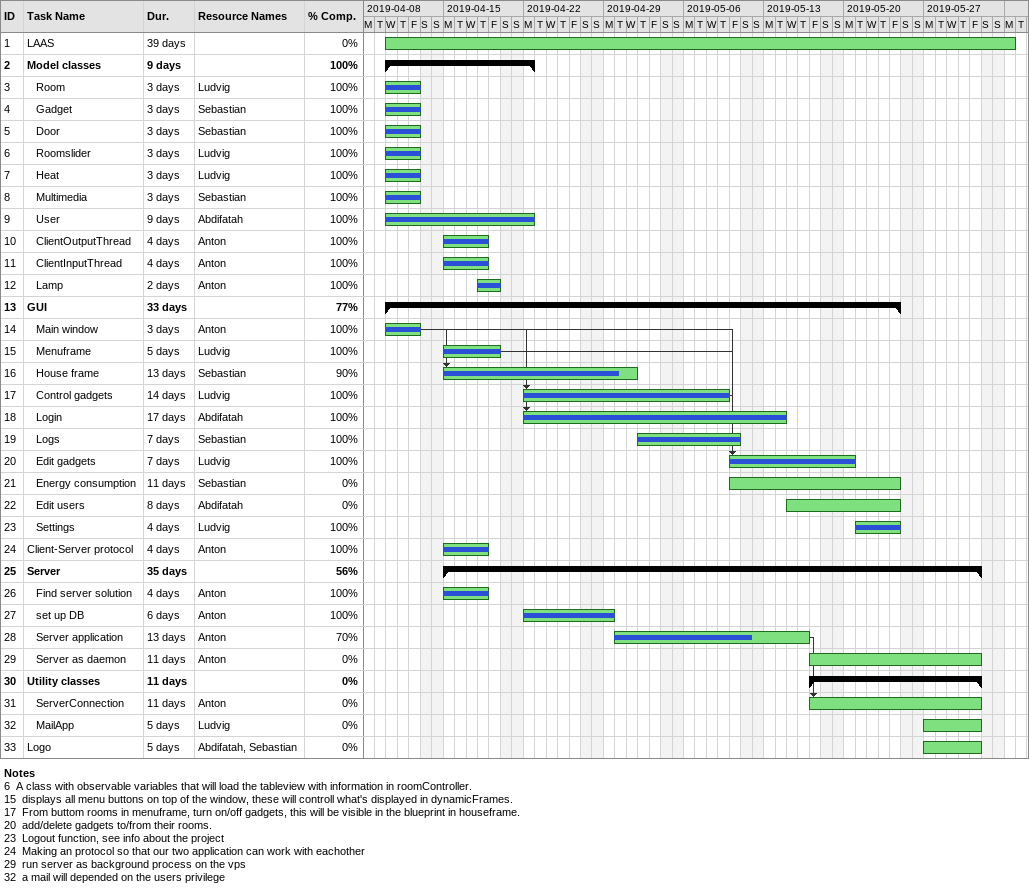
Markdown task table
| ID | Level | Task | Duration | Start | Finish | Predecessors | Resources | % complete |
|---|---|---|---|---|---|---|---|---|
| 1 | 1 | LAAS | 39d | 2019-04-10 | 2019-06-03 |  |  | 0 |
| 2 | 1 | **Model classes** | 9d | 2019-04-10 | 2019-04-22 |  |  | 100 |
| 3 | 2 | Room | 3d | 2019-04-10 | 2019-04-12 |  | Ludvig | 100 |
| 4 | 2 | Gadget | 3d | 2019-04-10 | 2019-04-12 |  | Sebastian | 100 |
| 5 | 2 | Door | 3d | 2019-04-10 | 2019-04-12 |  | Sebastian | 100 |
| 6 | 2 | Roomslider | 3d | 2019-04-10 | 2019-04-12 |  | Ludvig | 100 |
| 7 | 2 | Heat | 3d | 2019-04-10 | 2019-04-12 |  | Ludvig | 100 |
| 8 | 2 | Multimedia | 3d | 2019-04-10 | 2019-04-12 |  | Sebastian | 100 |
| 9 | 2 | User | 9d | 2019-04-10 | 2019-04-22 |  | Abdifatah | 100 |
| 10 | 2 | ClientOutputThread | 4d | 2019-04-15 | 2019-04-18 |  | Anton | 100 |
| 11 | 2 | ClientInputThread | 4d | 2019-04-15 | 2019-04-18 |  | Anton | 100 |
| 12 | 2 | Lamp | 2d | 2019-04-18 | 2019-04-19 |  | Anton | 100 |
| 13 | 1 | **GUI** | 33d | 2019-04-10 | 2019-05-24 |  |  | 77 |
| 14 | 2 | Main window | 3d | 2019-04-10 | 2019-04-12 |  | Anton | 100 |
| 15 | 2 | Menuframe | 5d | 2019-04-15 | 2019-04-19 |  | Ludvig | 100 |
| 16 | 2 | House frame | 13d | 2019-04-15 | 2019-05-01 | 14 | Sebastian | 90 |
| 17 | 2 | Control gadgets | 14d | 2019-04-22 | 2019-05-09 | 14, 15 | Ludvig | 100 |
| 18 | 2 | Login | 17d | 2019-04-22 | 2019-05-14 | 14, 15 | Abdifatah | 100 |
| 19 | 2 | Logs | 7d | 2019-05-02 | 2019-05-10 |  | Sebastian | 100 |
| 20 | 2 | Edit gadgets | 7d | 2019-05-10 | 2019-05-20 | 14, 15, 17 | Ludvig | 100 |
| 21 | 2 | Energy consumption | 11d | 2019-05-10 | 2019-05-24 |  | Sebastian | 0 |
| 22 | 2 | Edit users | 8d | 2019-05-15 | 2019-05-24 |  | Abdifatah | 0 |
| 23 | 2 | Settings | 4d | 2019-05-21 | 2019-05-24 |  | Ludvig | 100 |
| 24 | 1 | Client-Server protocol | 4d | 2019-04-15 | 2019-04-18 |  | Anton | 100 |
| 25 | 1 | **Server** | 35d | 2019-04-15 | 2019-05-31 |  |  | 56 |
| 26 | 2 | Find server solution | 4d | 2019-04-15 | 2019-04-18 |  | Anton | 100 |
| 27 | 2 | set up DB | 6d | 2019-04-22 | 2019-04-29 |  | Anton | 100 |
| 28 | 2 | Server application | 13d | 2019-04-30 | 2019-05-16 |  | Anton | 70 |
| 29 | 2 | Server as daemon | 11d | 2019-05-17 | 2019-05-31 |  | Anton | 0 |
| 30 | 1 | **Utility classes** | 11d | 2019-05-17 | 2019-05-31 |  |  | 0 |
| 31 | 2 | ServerConnection | 11d | 2019-05-17 | 2019-05-31 | 28 | Anton | 0 |
| 32 | 2 | MailApp | 5d | 2019-05-27 | 2019-05-31 |  | Ludvig | 0 |
| 33 | 1 | Logo | 5d | 2019-05-27 | 2019-05-31 |  | Abdifatah, Sebastian | 0 |

Notes
- 6: A class with observable variables that will load the tableview with information in roomController.
- 15: displays all menu buttons on top of the window, these will controll what's displayed in dynamicFrames.
- 17: From buttom rooms in menuframe, turn on/off gadgets, this will be visible in the blueprint in houseframe.
- 20: add/delete gadgets to/from their rooms.
- 23: Logout function, see info about the project
- 24: Making an protocol so that our two application can work with eachother
- 29: run server as background process on the vps
- 32: a mail will depended on the users privilege
